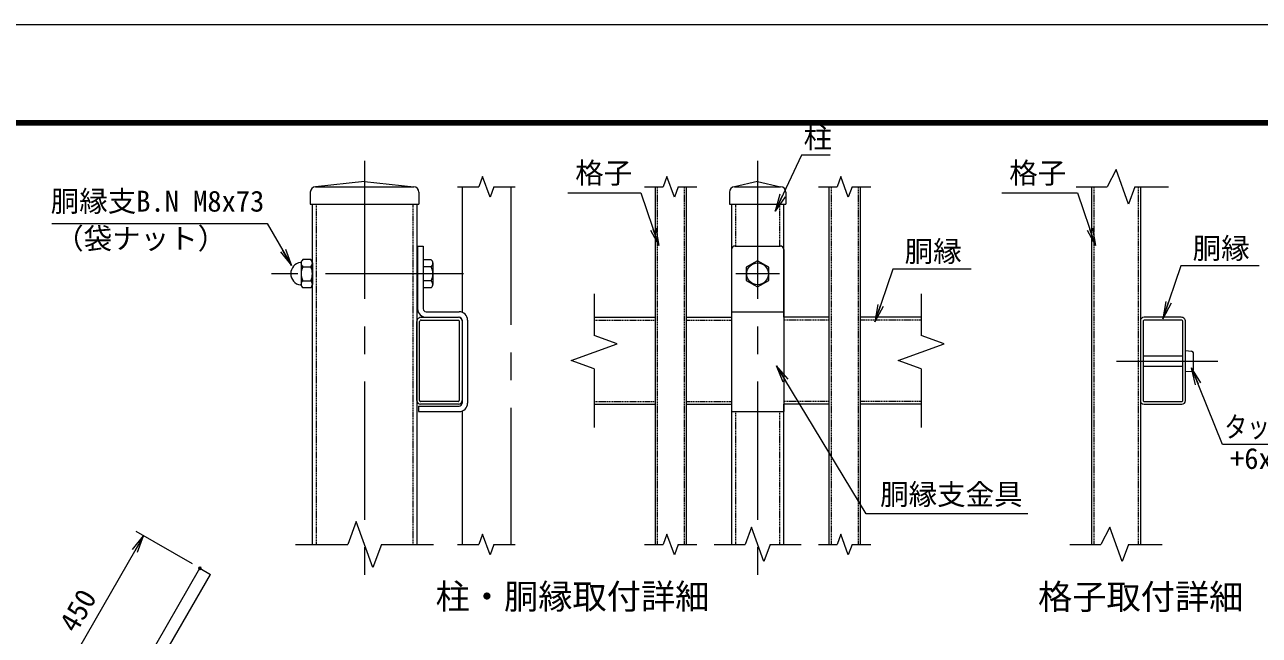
# Model space of a CAD drawing. Units: millimetres, scale not verified. Extents: x -4200 to 4200, y -2970 to 2970.
# Drawn here: x -219 to 2621, y 1566 to 2970 of the extents above; entities that cross this region are included whole.
import ezdxf
from ezdxf.enums import TextEntityAlignment as Align

# ---------------------------------------------------------------- set-up
doc = ezdxf.new("R2010")
doc.units = ezdxf.units.MM
doc.header["$LTSCALE"] = 10
doc.header["$PDMODE"] = 32
doc.header["$PDSIZE"] = 5
doc.linetypes.add('USER1', pattern=[50.8, 31.75, -6.35, 6.35, -6.35])
doc.linetypes.add('USER2', pattern=[0.375, 0.25, -0.125])
for name, color, linetype, lineweight in [('0-3_D-STR3', 3, 'Continuous', 13), ('0-4_D-BMK', 2, 'USER1', 13), ('0-5_D-STR1', 1, 'Continuous', 18), ('0-6_D-STR-DIM', 7, 'Continuous', 13), ('0-7_0', 7, 'Continuous', 18), ('0-9_D-TTL-TXT', 7, 'Continuous', 18), ('0-A_D-STR-TXT', 7, 'Continuous', 13), ('0-B_D-TTL', 7, 'Continuous', 18)]:
    doc.layers.add(name, color=color, linetype=linetype, lineweight=lineweight)
doc.layers.add('0-8_Defpoints', color=253, linetype='Continuous')
doc.styles.add('ＭＳ ゴシック', font='')
doc.styles.get('ＭＳ ゴシック').set_extended_font_data('MS Gothic')

# ---------------------------------------------------------------- blocks, each defined once
blk = doc.blocks.new('_Open')
at = {"layer": '0-7_0'}
blk.add_line((-10, 1.667), (0, 0), dxfattribs=at)
blk.add_lwpolyline([(-10, -1.667), (0, 0), (-10, 0)], dxfattribs=at)

msp = doc.modelspace()

# ---------------------------------------------------------------- linework, layer by layer
at = {"layer": '0-3_D-STR3'}
for p, q in [((684.91, 2461.01), (684.91, 2316.21)), ((684.91, 2461.01), (697.71, 2461.01)), ((697.71, 2461.01), (697.71, 2316.21)), ((1406.82, 2453.01), (1406.82, 2080.21)), ((1414.82, 2461.01), (1518.82, 2461.01)), ((1526.82, 2453.01), (1526.82, 2080.21)), ((416.91, 2422.19), (416.91, 2372.8)), ((416.91, 2422.19), (416.91, 2372.8)), ((438.91, 2429.65), (420.91, 2429.65)), ((442.91, 2422.19), (442.91, 2372.8)), ((442.91, 2422.19), (442.91, 2372.8)), ((697.71, 2429.41), (697.71, 2364.61)), ((715.71, 2429.41), (697.71, 2429.41)), ((719.71, 2421.94), (719.71, 2372.56)), ((420.91, 2413.45), (438.91, 2413.45)), ((682.91, 2413.01), (684.91, 2413.01)), ((715.71, 2413.21), (697.71, 2413.21)), ((420.91, 2381.05), (438.91, 2381.05)), ((438.91, 2364.85), (420.91, 2364.85)), ((682.91, 2381.01), (684.91, 2381.01)), ((715.71, 2380.81), (697.71, 2380.81)), ((715.71, 2364.61), (697.71, 2364.61)), ((704.11, 2309.81), (780.51, 2309.81)), ((1406.82, 2309.81), (1526.82, 2309.81)), ((702.11, 2297.01), (778.51, 2297.01)), ((786.91, 2290.62), (786.91, 2099.42)), ((799.71, 2290.61), (799.71, 2099.41)), ((2431.93, 2297.01), (2355.53, 2297.01)), ((2451.13, 2220.31), (2464.42, 2219.14)), ((2353.53, 2208.31), (2444.73, 2208.31)), ((2469.53, 2179.05), (2469.53, 2213.56)), ((2353.53, 2184.31), (2444.73, 2184.31)), ((2451.13, 2172.31), (2464.42, 2173.47)), ((686.91, 2093.01), (780.51, 2093.01)), ((686.91, 2093.01), (686.91, 2080.21)), ((686.91, 2080.21), (780.51, 2080.21)), ((1406.82, 2080.21), (1526.82, 2080.21))]:
    msp.add_line(p, q, dxfattribs=at)
msp.add_lwpolyline([(1492.82, 2412.02), (1466.82, 2427.03), (1440.82, 2412.02), (1440.82, 2381.99), (1466.82, 2366.98), (1492.82, 2381.99)], close=True, dxfattribs=at)
msp.add_circle((1466.82, 2397.01), 25, dxfattribs=at)
for centre, radius, start, end in [((1414.82, 2453.01), 8, 90, 180), ((1518.82, 2453.01), 8, 0, 90), ((418.91, 2397.25), 26, 97.16806, 262.83194), ((415.41, 2425.03), 2, 277.16806, 350.16084), ((427.06, 2421.55), 10.17, 127.21089, 232.78911), ((432.76, 2421.55), 10.17, 307.21089, 52.78911), ((709.56, 2421.31), 10.17, 307.21089, 52.78911), ((451.71, 2397.25), 34.8, 152.26063, 207.73937), ((408.1, 2397.25), 34.8, 332.26063, 27.73937), ((684.9, 2397.01), 34.8, 332.26063, 27.73937), ((415.41, 2369.47), 2, 16.57981, 82.83194), ((427.1, 2372.95), 10.2, 127.42505, 232.57495), ((432.71, 2372.95), 10.2, 307.42505, 52.57495), ((709.51, 2372.71), 10.2, 307.42505, 52.57495), ((704.11, 2316.21), 19.2, 180, 270), ((704.11, 2316.21), 6.4, 180, 270), ((780.51, 2290.61), 19.2, 0, 90), ((780.51, 2290.61), 6.4, 0, 90), ((2463.93, 2213.56), 5.6, 0, 85), ((2463.93, 2179.05), 5.6, 275, 0), ((780.51, 2099.41), 6.4, 270, 0), ((780.51, 2099.41), 19.2, 270, 0)]:
    msp.add_arc(centre, radius, start, end, dxfattribs=at)
at = {"layer": '0-4_D-BMK'}
for p, q in [((562.91, 2657.01), (562.91, 1658.86)), ((562.91, 2657.01), (562.91, 1658.86)), ((1466.82, 2657.01), (1466.82, 1658.86)), ((1466.82, 2437.01), (1466.82, 2357.01)), ((790.27, 2397.01), (349.12, 2397.01)), ((1516.82, 2397.01), (1416.82, 2397.01)), ((2291.95, 2196.31), (2525.12, 2196.31))]:
    msp.add_line(p, q, dxfattribs=at)
at = {"layer": '0-5_D-STR1'}
for p, q in [((437.91, 2585.01), (437.91, 2557.01)), ((562.91, 2609.01), (449.91, 2597.01)), ((449.91, 2597.01), (675.91, 2597.01)), ((562.91, 2609.01), (675.91, 2597.01)), ((687.91, 2585.01), (687.91, 2557.01)), ((1230.82, 2597.01), (1230.82, 1774.74)), ((1302.82, 2597.01), (1302.82, 1774.74)), ((1401.82, 2585.01), (1401.82, 2557.01)), ((1466.82, 2609.01), (1413.82, 2597.01)), ((1413.82, 2597.01), (1519.82, 2597.01)), ((1466.82, 2609.01), (1519.82, 2597.01)), ((1531.82, 2585.01), (1531.82, 2557.01)), ((1630.82, 2597.01), (1630.82, 1774.74)), ((1702.82, 2597.01), (1702.82, 1774.74)), ((2235.13, 2597.01), (2235.13, 1774.74)), ((2347.13, 2597.01), (2347.13, 1774.74)), ((437.91, 2557.01), (687.91, 2557.01)), ((442.91, 1774.74), (442.91, 2557.01)), ((682.91, 2557.01), (682.91, 1774.74)), ((1401.82, 2557.01), (1531.82, 2557.01)), ((1406.82, 2557.01), (1406.82, 2297.01)), ((1526.82, 2297.01), (1526.82, 2557.01)), ((682.91, 2105.41), (682.91, 2287.21)), ((689.31, 2105.41), (689.31, 2287.21)), ((692.71, 2297.01), (778.51, 2297.01)), ((692.71, 2290.61), (778.51, 2290.61)), ((780.51, 2288.61), (780.51, 2105.41)), ((786.91, 2288.63), (786.91, 2105.38)), ((1090.82, 2297.01), (1230.82, 2297.01)), ((1302.82, 2297.01), (1406.82, 2297.01)), ((1630.82, 2297.01), (1526.82, 2297.01)), ((1842.82, 2297.01), (1702.82, 2297.01)), ((2347.13, 2288.63), (2347.13, 2105.38)), ((2353.53, 2288.61), (2353.53, 2105.41)), ((2441.33, 2297.01), (2355.53, 2297.01)), ((2441.33, 2290.61), (2355.53, 2290.61)), ((2444.73, 2105.41), (2444.73, 2287.21)), ((2451.13, 2105.41), (2451.13, 2287.21)), ((778.51, 2103.41), (691.31, 2103.41)), ((2355.53, 2103.41), (2442.73, 2103.41)), ((778.51, 2097.01), (691.31, 2097.01)), ((1090.82, 2097.01), (1230.82, 2097.01)), ((1302.82, 2097.01), (1406.82, 2097.01)), ((1406.82, 2097.01), (1406.82, 1774.74)), ((1630.82, 2097.01), (1526.82, 2097.01)), ((1526.82, 1774.74), (1526.82, 2097.01)), ((1842.82, 2097.01), (1702.82, 2097.01)), ((2355.53, 2097.01), (2442.73, 2097.01)), ((-22.44, 1362.02), (184.07, 1719.71)), ((1.81, 1348.02), (208.32, 1705.71)), ((184.07, 1719.71), (208.32, 1705.71))]:
    msp.add_line(p, q, dxfattribs=at)
at = {"layer": '0-5_D-STR1', "linetype": 'USER1'}
for p, q in [((786.91, 2597.01), (786.91, 2308.71)), ((898.91, 2597.01), (898.91, 1774.74)), ((786.91, 2081.3), (786.91, 1774.74))]:
    msp.add_line(p, q, dxfattribs=at)
at = {"layer": '0-5_D-STR1', "linetype": 'USER2'}
for p, q in [((1235.62, 2597.01), (1235.62, 1774.74)), ((1298.02, 2597.01), (1298.02, 1774.74)), ((1635.62, 2597.01), (1635.62, 1774.74)), ((1698.02, 2597.01), (1698.02, 1774.74)), ((2239.93, 2597.01), (2239.93, 1774.74)), ((2342.33, 2597.01), (2342.33, 1774.74)), ((452.11, 1774.74), (452.11, 2557.01)), ((673.71, 2557.01), (673.71, 1774.74)), ((1416.02, 2557.01), (1416.02, 2461.01)), ((1517.62, 2461.01), (1517.62, 2557.01)), ((1090.82, 2290.61), (1230.82, 2290.61)), ((1302.82, 2290.61), (1406.82, 2290.61)), ((1630.82, 2290.61), (1526.82, 2290.61)), ((1842.82, 2290.61), (1702.82, 2290.61)), ((1090.82, 2103.41), (1230.82, 2103.41)), ((1302.82, 2103.41), (1406.82, 2103.41)), ((1630.82, 2103.41), (1526.82, 2103.41)), ((1842.82, 2103.41), (1702.82, 2103.41)), ((1416.02, 2080.21), (1416.02, 1774.74)), ((1517.62, 1774.74), (1517.62, 2080.21))]:
    msp.add_line(p, q, dxfattribs=at)
at = {"layer": '0-5_D-STR1'}
for centre, radius, start, end in [((449.91, 2585.01), 12, 90, 180), ((675.91, 2585.01), 12, 0, 90), ((1413.82, 2585.01), 12, 90, 180), ((1519.82, 2585.01), 12, 0, 90), ((692.71, 2287.21), 9.8, 89.99999, 180), ((692.71, 2287.21), 3.4, 89.99998, 180), ((778.51, 2288.61), 8.4, 359.99951, 90), ((778.51, 2288.61), 2, 0.00008, 90), ((2355.53, 2288.61), 8.4, 90, 180.00049), ((2355.53, 2288.61), 2, 90, 179.99992), ((2441.33, 2287.21), 9.8, 0, 90.00001), ((2441.33, 2287.21), 3.4, 0, 90.00002), ((691.31, 2105.41), 8.4, 179.9997, 270), ((691.31, 2105.41), 2, 179.99957, 270), ((778.51, 2105.41), 2, 270, 0.00008), ((778.51, 2105.41), 8.4, 270, 359.99971), ((2355.53, 2105.41), 8.4, 180.00029, 270), ((2355.53, 2105.41), 2, 179.99992, 270), ((2442.73, 2105.41), 2, 270, 0.00043), ((2442.73, 2105.41), 8.4, 270, 0.0003)]:
    msp.add_arc(centre, radius, start, end, dxfattribs=at)
at = {"layer": '0-6_D-STR-DIM'}
for p, q in [((834.25, 2620.79), (825.59, 2597.01)), ((851.56, 2573.22), (834.25, 2620.79)), ((1258.16, 2620.79), (1249.51, 2597.01)), ((1275.48, 2573.22), (1258.16, 2620.79)), ((1658.16, 2620.79), (1649.51, 2597.01)), ((1675.48, 2573.22), (1658.16, 2620.79)), ((2291.28, 2636.65), (2270.85, 2597.01)), ((2320.13, 2557.36), (2291.28, 2636.65)), ((776.73, 2597.01), (825.59, 2597.01)), ((860.22, 2597.01), (851.56, 2573.22)), ((860.22, 2597.01), (909.08, 2597.01)), ((1206.65, 2597.01), (1249.51, 2597.01)), ((1284.14, 2597.01), (1275.48, 2573.22)), ((1284.14, 2597.01), (1326.99, 2597.01)), ((1606.65, 2597.01), (1649.51, 2597.01)), ((1684.14, 2597.01), (1675.48, 2573.22)), ((1684.14, 2597.01), (1726.99, 2597.01)), ((2199.42, 2597.01), (2270.85, 2597.01)), ((2334.56, 2597.01), (2320.13, 2557.36)), ((2334.56, 2597.01), (2411.99, 2597.01)), ((1090.82, 2350.72), (1090.82, 2255.48)), ((1842.82, 2350.72), (1842.82, 2255.48)), ((1143.68, 2236.24), (1090.82, 2255.48)), ((1895.68, 2236.24), (1842.82, 2255.48)), ((1037.96, 2197.77), (1143.68, 2236.24)), ((1789.96, 2197.77), (1895.68, 2236.24)), ((1090.82, 2178.53), (1037.96, 2197.77)), ((1842.82, 2178.53), (1789.96, 2197.77)), ((1090.82, 2178.53), (1090.82, 2043.29)), ((1842.82, 2178.53), (1842.82, 2043.29)), ((543.67, 1827.6), (524.43, 1774.74)), ((543.67, 1827.6), (524.43, 1774.74)), ((582.14, 1721.88), (543.67, 1827.6)), ((582.14, 1721.88), (543.67, 1827.6)), ((54.52, 1794.51), (-170.48, 1404.8)), ((166.75, 1729.71), (37.2, 1804.51)), ((834.25, 1798.52), (825.59, 1774.74)), ((851.56, 1750.95), (834.25, 1798.52)), ((1258.16, 1798.52), (1249.51, 1774.74)), ((1275.48, 1750.95), (1258.16, 1798.52)), ((1452.39, 1814.38), (1437.96, 1774.74)), ((1481.25, 1735.09), (1452.39, 1814.38)), ((1658.16, 1798.52), (1649.51, 1774.74)), ((1675.48, 1750.95), (1658.16, 1798.52)), ((2276.7, 1814.38), (2256.27, 1774.74)), ((2305.56, 1735.09), (2276.7, 1814.38)), ((404.19, 1774.74), (524.43, 1774.74)), ((404.19, 1774.74), (524.43, 1774.74)), ((601.38, 1774.74), (582.14, 1721.88)), ((601.38, 1774.74), (582.14, 1721.88)), ((601.38, 1774.74), (721.62, 1774.74)), ((601.38, 1774.74), (721.62, 1774.74)), ((776.74, 1774.74), (825.59, 1774.74)), ((860.22, 1774.74), (851.56, 1750.95)), ((860.22, 1774.74), (909.08, 1774.74)), ((1206.65, 1774.74), (1249.51, 1774.74)), ((1284.14, 1774.74), (1275.48, 1750.95)), ((1284.14, 1774.74), (1326.99, 1774.74)), ((1366.54, 1774.74), (1437.96, 1774.74)), ((1495.68, 1774.74), (1481.25, 1735.09)), ((1495.68, 1774.74), (1567.11, 1774.74)), ((1606.65, 1774.74), (1649.51, 1774.74)), ((1684.14, 1774.74), (1675.48, 1750.95)), ((1684.14, 1774.74), (1726.99, 1774.74)), ((2184.85, 1774.74), (2256.27, 1774.74)), ((2319.99, 1774.74), (2305.56, 1735.09)), ((2319.99, 1774.74), (2397.42, 1774.74))]:
    msp.add_line(p, q, dxfattribs=at)
at = {"layer": '0-8_Defpoints'}
msp.add_point((184.07, 1719.71), dxfattribs=at)
at = {"layer": '0-9_D-TTL-TXT'}
msp.add_point((1305.75, 1668.8), dxfattribs=at)
at = {"layer": '0-A_D-STR-TXT'}
for points in [[(1633.43, 2669.7), (1567.88, 2669.7), (1508.1, 2542.92)], [(1030.6, 2583.17), (1198.2, 2583.17), (1239.08, 2463.72)], [(2028.91, 2583.17), (2202.51, 2583.17), (2243.39, 2463.72)], [(-156.78, 2512.8), (338.5, 2512.8), (394.11, 2417.9)], [(2620.22, 2415.07), (2440.61, 2415.07), (2399.74, 2295.62)], [(1957.78, 2407.91), (1778.18, 2407.91), (1737.3, 2288.46)], [(2088.03, 1844.91), (1716.8, 1844.91), (1511.53, 2183.45)], [(2905.62, 2004.19), (2536.24, 2004.19), (2465.68, 2179.27)]]:
    msp.add_lwpolyline(points, dxfattribs=at)
at = {"layer": '0-B_D-TTL'}
for points in [[(-4200, -2970), (4200, -2970), (4200, 2970), (-4200, 2970)], [(-3930, 2750), (3930, 2750), (3930, -2750), (-3930, -2750)], [(-3927.5, 2747.5), (3927.5, 2747.5), (3927.5, -2747.5), (-3927.5, -2747.5)], [(-3925, 2745), (3925, 2745), (3925, -2745), (-3925, -2745)], [(-3922.5, 2742.5), (3922.5, 2742.5), (3922.5, -2742.5), (-3922.5, -2742.5)], [(-3920, 2740), (3920, 2740), (3920, -2740), (-3920, -2740)]]:
    msp.add_lwpolyline(points, close=True, dxfattribs=at)

# ---------------------------------------------------------------- block references
at = {"layer": '0-6_D-STR-DIM', "xscale": 4, "yscale": 4, "rotation": 60}
msp.add_blockref('_Open', (54.52, 1794.51), dxfattribs=at)
at = {"layer": '0-A_D-STR-TXT', "xscale": 4, "yscale": 4}
for p, rotation in [((1507.25, 2541.12), 244.75675), ((1239.73, 2461.83), 288.89187), ((2244.04, 2461.83), 288.89187), ((395.13, 2416.17), 300.37182), ((2399.09, 2293.73), 251.10813), ((1736.65, 2286.57), 251.10813), ((1510.49, 2185.16), 121.22996), ((2464.93, 2181.13), 111.95096)]:
    msp.add_blockref('_Open', p, dxfattribs=dict(at, rotation=rotation))

# ---------------------------------------------------------------- texts
at = {"layer": '0-6_D-STR-DIM', "style": 'ＭＳ ゴシック'}
msp.add_text('450', height=48.09, rotation=60, dxfattribs=at).set_placement((-88.08, 1561.02), align=Align.BOTTOM_LEFT)
at = {"layer": '0-9_D-TTL-TXT', "style": 'ＭＳ ゴシック'}
for s, p in [('柱・胴縁取付詳細', (726.17, 1608.76)), ('格子取付詳細', (2111.83, 1608.2))]:
    msp.add_text(s, height=57.7, dxfattribs=at).set_placement(p, align=Align.BOTTOM_LEFT)
at = {"layer": '0-A_D-STR-TXT', "style": 'ＭＳ ゴシック'}
for s, p in [('柱', (1572.56, 2672.08)), ('格子', (1047.33, 2590.59)), ('格子', (2045.64, 2590.59)), ('胴縁支B.N M8x73', (-159.07, 2525.64)), ('（袋ナット）', (-148.88, 2439.87)), ('胴縁', (1804.9, 2410.29)), ('胴縁', (2467.34, 2417.44)), ('+6x40', (2553.49, 1933.91)), ('胴縁支金具', (1748.55, 1851.31))]:
    msp.add_text(s, height=48.09, dxfattribs=at).set_placement(p, align=Align.BOTTOM_LEFT)
at = {"layer": '0-A_D-STR-TXT', "style": 'ＭＳ ゴシック', "width": 0.8}
msp.add_text('タッピングビス', height=48.09, dxfattribs=at).set_placement((2540.23, 2006.39), align=Align.BOTTOM_LEFT)

doc.saveas('drawing.dxf')
